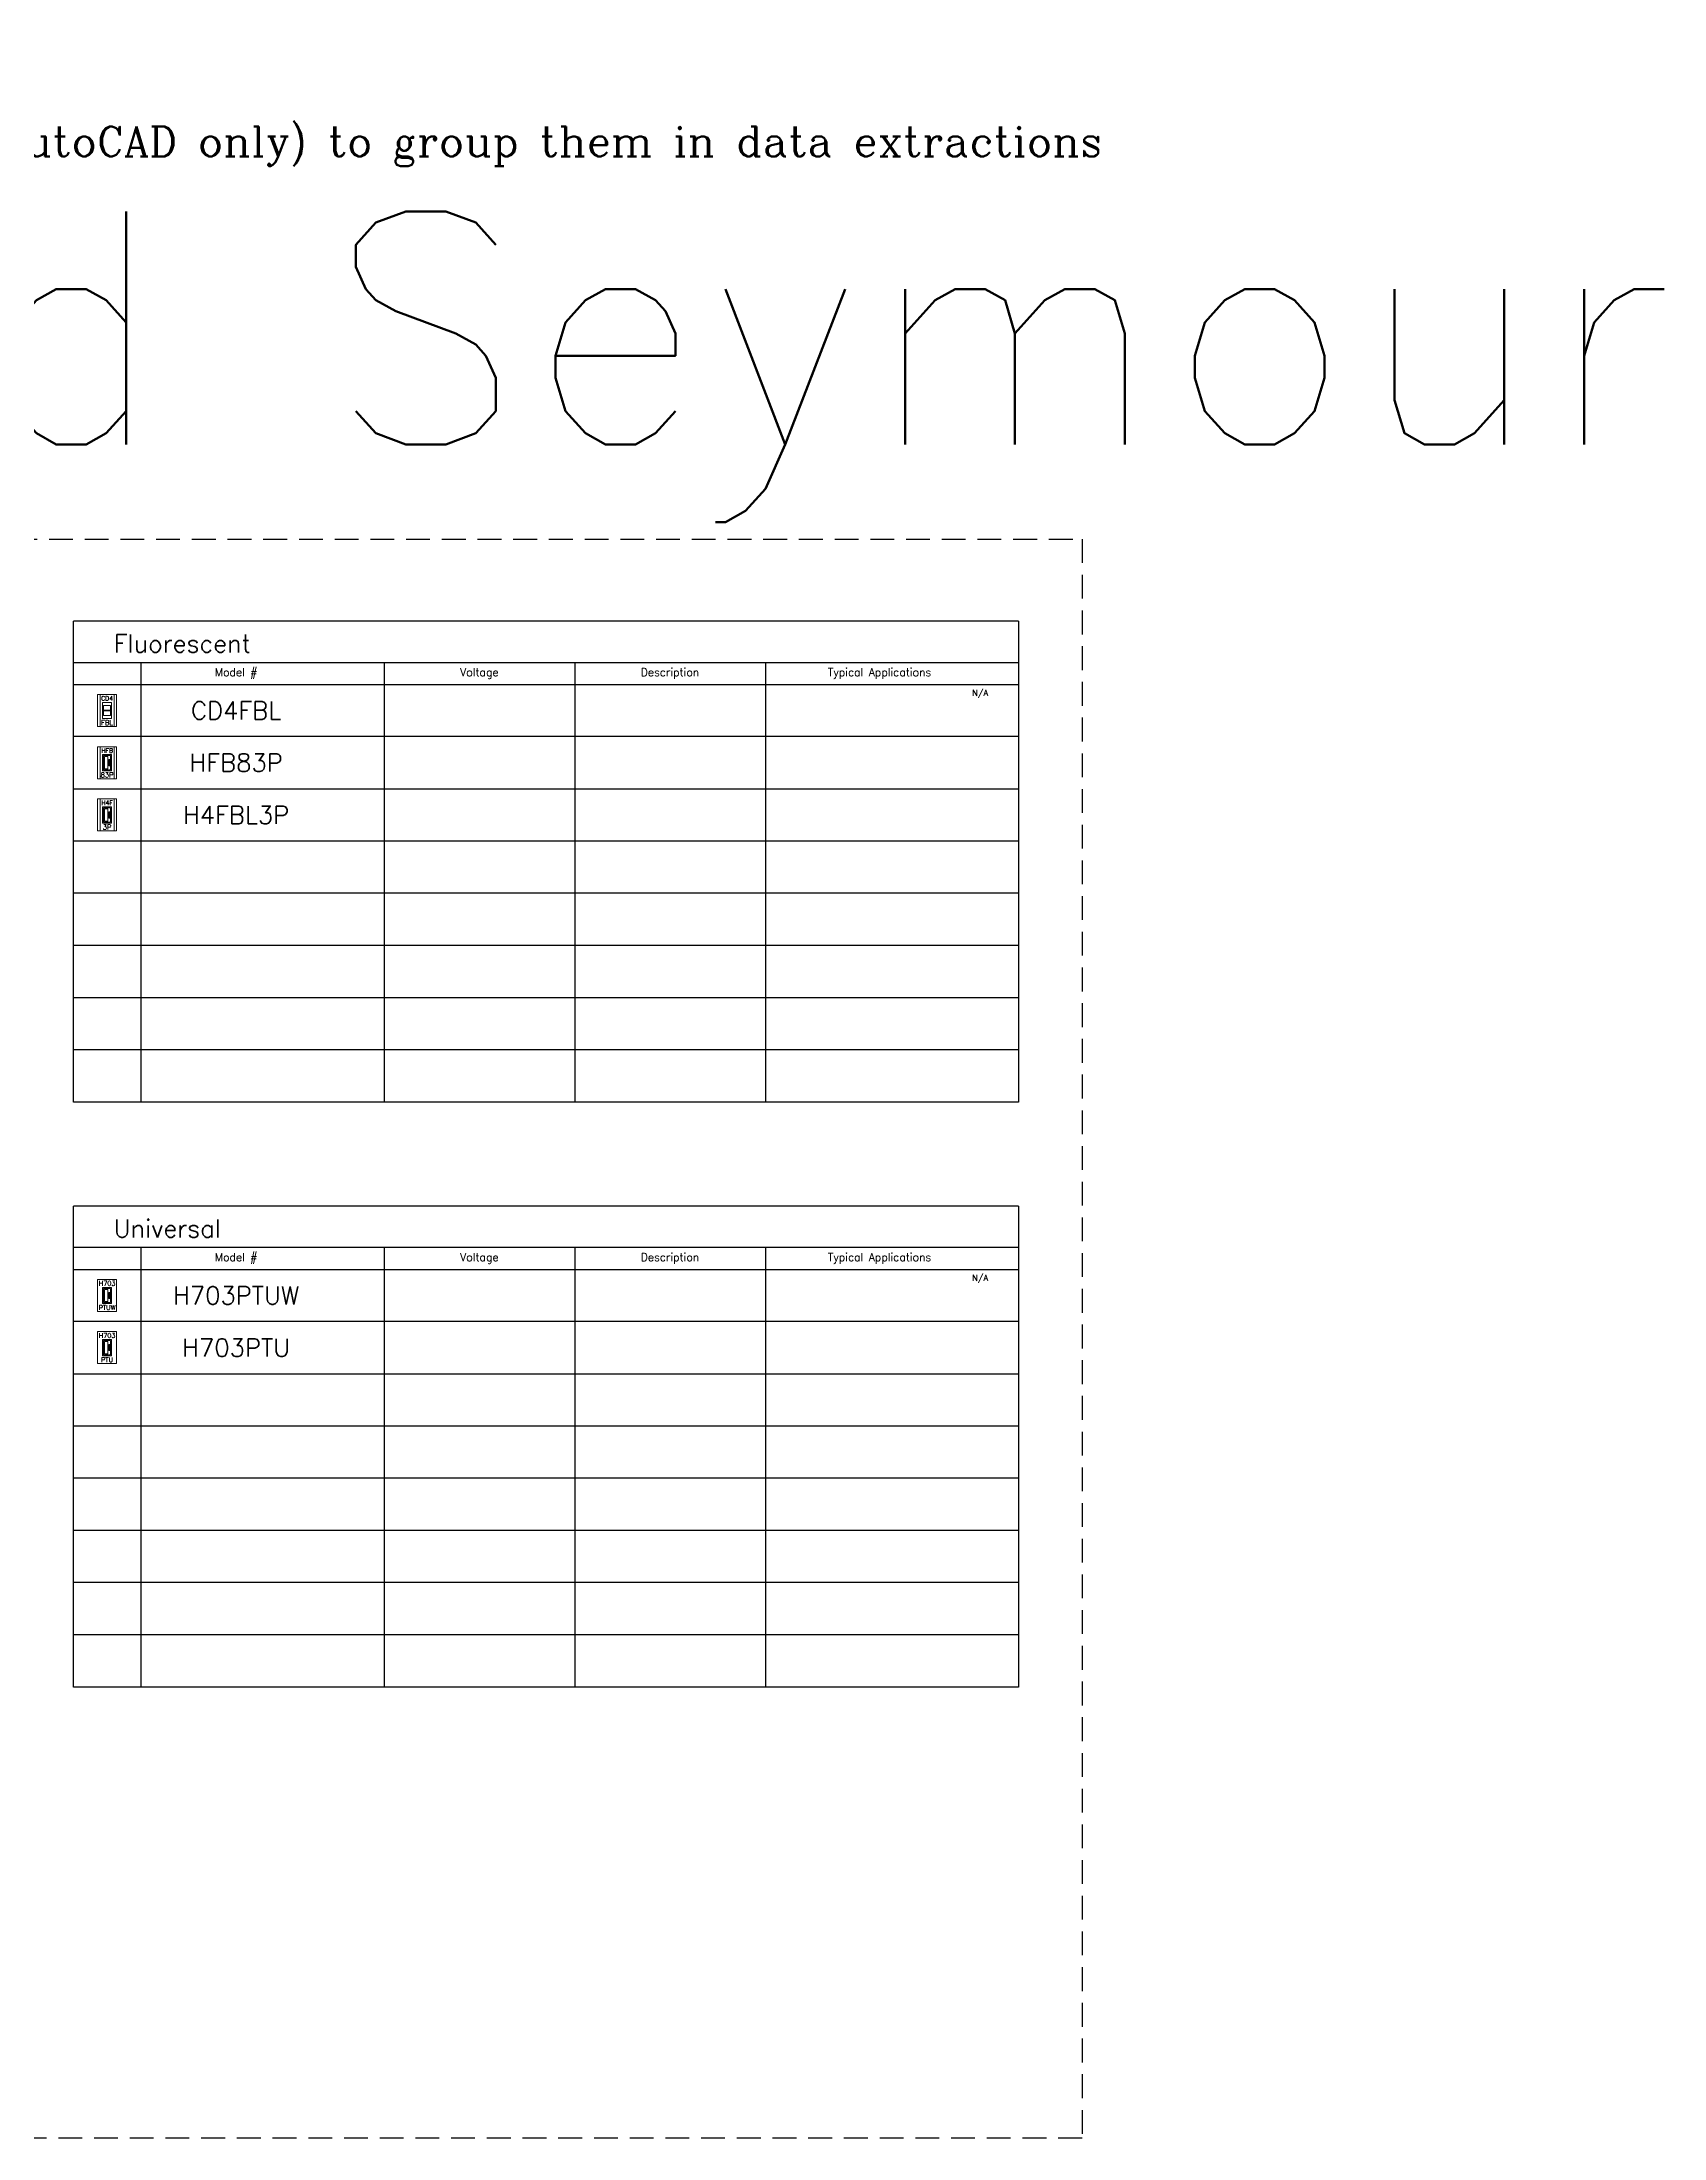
# Model space of a CAD drawing. Header units: inches. Extents: x -13775 to 9910, y -4933 to 5507.
# Drawn here: x -12240 to -10604, y -232 to 1881 of the extents above; entities that cross this region are included whole.
import ezdxf
from ezdxf.enums import TextEntityAlignment as Align

# ---------------------------------------------------------------- set-up
doc = ezdxf.new("R2010")
doc.units = ezdxf.units.IN
doc.header["$LTSCALE"] = 48
doc.header["$MEASUREMENT"] = 0
doc.linetypes.add('DASHED', pattern=[0.75, 0.5, -0.25])
doc.layers.add('Boxes', color=7, linetype='Continuous')
doc.layers.add('Text', color=7, linetype='Continuous')
doc.layers.add('WATTSTOPPER', color=160, linetype='Continuous', lineweight=0)
doc.styles.add('ROMANC', font='COMPLEX.SHX')
doc.styles.add('ROMANS', font='ROMANS')

# ---------------------------------------------------------------- blocks, each defined once
blk = doc.blocks.new('*U525')
blk.add_wipeout([(-9.6, 0), (9.6, 0), (9.6, 32.3), (-9.6, 32.3)])
blk.add_wipeout([(-9.6, 0), (9.6, 0), (9.6, 32.3), (-9.6, 32.3)])
at = {"lineweight": 0}
for points in [[(-9.6, 0), (9.6, 0), (9.6, 32.3), (-9.6, 32.3)], [(-4.6, 8), (4.6, 8), (4.6, 24.3), (-4.6, 24.3)], [(-3.6, 9), (3.6, 9), (3.6, 23.3), (-3.6, 23.3)], [(-2.6, 10), (0.6, 10), (0.6, 22.3), (-2.6, 22.3)], [(2.6, 13.1), (1.6, 13.1), (1.6, 19.3), (2.6, 19.3)]]:
    blk.add_lwpolyline(points, close=True, dxfattribs=at)
at = {"style": 'ROMANC'}
for s, p in [('H703', (0, 28.4)), ('PTUW', (0, 3.9))]:
    blk.add_text(s, height=4.75, dxfattribs=at).set_placement(p, align=Align.MIDDLE_CENTER)
blk = doc.blocks.new('*U527')
blk.add_wipeout([(-9.6, 0), (9.6, 0), (9.6, 32.3), (-9.6, 32.3)])
blk.add_wipeout([(-9.6, 0), (9.6, 0), (9.6, 32.3), (-9.6, 32.3)])
for p, q in [((-7.1, 32.3), (-7.1, 0)), ((7.1, 32.3), (7.1, 0))]:
    blk.add_line(p, q)
at = {"lineweight": 0}
for points in [[(-9.6, 0), (9.6, 0), (9.6, 32.3), (-9.6, 32.3)], [(-4.6, 8), (4.6, 8), (4.6, 24.3), (-4.6, 24.3)], [(-3.6, 11), (3.6, 11), (3.6, 21.3), (-3.6, 21.3)], [(3.1, 16.7), (3.1, 15.7), (-3.1, 15.7), (-3.1, 16.7)]]:
    blk.add_lwpolyline(points, close=True, dxfattribs=at)
at = {"style": 'ROMANC'}
for s, height, p in [('CD4', 4.5, (0, 28.4)), ('FBL', 5, (0, 3.9))]:
    blk.add_text(s, height=height, dxfattribs=at).set_placement(p, align=Align.MIDDLE_CENTER)
blk = doc.blocks.new('*U526')
blk.add_wipeout([(-9.6, 0), (9.6, 0), (9.6, 32.3), (-9.6, 32.3)])
blk.add_wipeout([(-9.6, 0), (9.6, 0), (9.6, 32.3), (-9.6, 32.3)])
at = {"lineweight": 0}
for points in [[(-9.6, 0), (9.6, 0), (9.6, 32.3), (-9.6, 32.3)], [(-4.6, 8), (4.6, 8), (4.6, 24.3), (-4.6, 24.3)], [(-3.6, 9), (3.6, 9), (3.6, 23.3), (-3.6, 23.3)], [(-2.6, 10), (0.6, 10), (0.6, 22.3), (-2.6, 22.3)], [(2.6, 13.1), (1.6, 13.1), (1.6, 19.3), (2.6, 19.3)]]:
    blk.add_lwpolyline(points, close=True, dxfattribs=at)
at = {"style": 'ROMANC'}
for s, p in [('H703', (0, 28.4)), ('PTU', (0, 3.9))]:
    blk.add_text(s, height=4.75, dxfattribs=at).set_placement(p, align=Align.MIDDLE_CENTER)
blk = doc.blocks.new('*U530')
blk.add_wipeout([(-9.6, 0), (9.6, 0), (9.6, 32.3), (-9.6, 32.3)])
blk.add_wipeout([(-9.6, 0), (9.6, 0), (9.6, 32.3), (-9.6, 32.3)])
for p, q in [((-7.1, 32.3), (-7.1, 0)), ((7.1, 32.3), (7.1, 0))]:
    blk.add_line(p, q)
at = {"lineweight": 0}
for points in [[(-9.6, 0), (9.6, 0), (9.6, 32.3), (-9.6, 32.3)], [(-4.6, 8), (4.6, 8), (4.6, 24.3), (-4.6, 24.3)], [(-3.6, 9), (3.6, 9), (3.6, 23.3), (-3.6, 23.3)], [(-2.6, 10), (0.6, 10), (0.6, 22.3), (-2.6, 22.3)], [(2.6, 13.1), (1.6, 13.1), (1.6, 19.3), (2.6, 19.3)]]:
    blk.add_lwpolyline(points, close=True, dxfattribs=at)
at = {"style": 'ROMANC'}
for s, height, p in [('HFB', 4.5, (0, 28.4)), ('83P', 5, (0, 3.9))]:
    blk.add_text(s, height=height, dxfattribs=at).set_placement(p, align=Align.MIDDLE_CENTER)
blk = doc.blocks.new('*U531')
blk.add_wipeout([(-9.6, 0), (9.6, 0), (9.6, 32.3), (-9.6, 32.3)])
blk.add_wipeout([(-9.6, 0), (9.6, 0), (9.6, 32.3), (-9.6, 32.3)])
for p, q in [((-7.1, 32.3), (-7.1, 0)), ((7.1, 32.3), (7.1, 0))]:
    blk.add_line(p, q)
at = {"lineweight": 0}
for points in [[(-9.6, 0), (9.6, 0), (9.6, 32.3), (-9.6, 32.3)], [(-4.6, 8), (4.6, 8), (4.6, 24.3), (-4.6, 24.3)], [(-3.6, 9), (3.6, 9), (3.6, 23.3), (-3.6, 23.3)], [(-2.6, 10), (0.6, 10), (0.6, 22.3), (-2.6, 22.3)], [(2.6, 13.1), (1.6, 13.1), (1.6, 19.3), (2.6, 19.3)]]:
    blk.add_lwpolyline(points, close=True, dxfattribs=at)
at = {"style": 'ROMANC'}
for s, height, p in [('H4F', 4.5, (0, 28.4)), ('3P', 5, (0, 3.9))]:
    blk.add_text(s, height=height, dxfattribs=at).set_placement(p, align=Align.MIDDLE_CENTER)

msp = doc.modelspace()

# ---------------------------------------------------------------- linework, layer by layer
at = {"layer": 'Boxes', "color": 2}
for p, q in [((-12139.9, 1255.6), (-12139.9, 812.4)), ((-11894.7, 1255.6), (-11894.7, 812.4)), ((-11702.5, 1255.6), (-11702.5, 812.4)), ((-11510.3, 1255.6), (-11510.3, 812.4)), ((-12139.9, 665.8), (-12139.9, 222.6)), ((-11894.7, 665.8), (-11894.7, 222.6)), ((-11702.5, 665.8), (-11702.5, 222.6)), ((-11510.3, 665.8), (-11510.3, 222.6))]:
    msp.add_line(p, q, dxfattribs=at)
at = {"layer": 'Boxes', "color": 1, "linetype": 'DASHED'}
msp.add_lwpolyline([(-13636.4, 1380.1), (-11191, 1380.1), (-11191, -232.2), (-13636.4, -232.2)], close=True, dxfattribs=at)
at = {"layer": 'Boxes', "color": 2}
for points in [[(-11255.2, 1297.4), (-11255.2, 812.4), (-12207.9, 812.4), (-12207.9, 1297.4)], [(-11255.2, 1297.4), (-12207.9, 1297.4)], [(-12207.9, 1255.6), (-11255.2, 1255.6)], [(-11255.2, 1181), (-12207.9, 1181)], [(-11255.2, 1075.7), (-12207.9, 1075.7)], [(-11255.2, 1023), (-12207.9, 1023)], [(-11255.2, 970.4), (-12207.9, 970.4)], [(-11255.2, 917.7), (-12207.9, 917.7)], [(-11255.2, 865), (-12207.9, 865)], [(-11255.2, 707.6), (-11255.2, 222.6), (-12207.9, 222.6), (-12207.9, 707.6)], [(-11255.2, 707.6), (-12207.9, 707.6)], [(-11255.2, 665.8), (-12207.9, 665.8)], [(-11255.2, 591.2), (-12207.9, 591.2)], [(-11255.2, 485.8), (-12207.9, 485.8)], [(-11255.2, 433.2), (-12207.9, 433.2)], [(-11255.2, 380.5), (-12207.9, 380.5)], [(-11255.2, 327.9), (-12207.9, 327.9)], [(-11255.2, 275.2), (-12207.9, 275.2)]]:
    msp.add_lwpolyline(points, dxfattribs=at)

# ---------------------------------------------------------------- texts
at = {"layer": 'Text', "insert": (-13777.1, 1881.5), "char_height": 51.25, "attachment_point": 1, "style": 'ROMANC'}
msp.add_mtext_dynamic_manual_height_columns('Pass and Seymour\\P{\\H0.58537x;Use PS- prefix on all Pass and Seymour blocks names (inside of AutoCAD only) to group them in data extractions}', width=8143.024, gutter_width=1025, heights=[0], dxfattribs=at)
at = {"layer": 'Text', "color": 3, "insert": (-12094.2, 1553.9), "char_height": 234.903, "attachment_point": 5, "style": 'ROMANS'}
msp.add_mtext('Pass and Seymour', dxfattribs=at)
at = {"layer": 'Text', "color": 2, "style": 'ROMANS'}
for s, insert, char_height, attachment_point in [('Fluorescent', (-12167.2, 1274.8), 18, 4), ('Model #', (-12043.8, 1244.6), 8, 5), ('Voltage', (-11798.6, 1244.6), 8, 5), ('Description', (-11606.4, 1244.6), 8, 5), ('Typical Applications', (-11395.1, 1244.6), 8, 5), ('N/A', (-11285.8, 1228.1), 6, 3), ('CD4FBL', (-12043.8, 1207.3), 18, 5), ('HFB83P', (-12043.8, 1154.7), 18, 5), ('H4FBL3P', (-12043.8, 1102), 18, 5), ('Universal', (-12167.2, 685), 18, 4), ('Model #', (-12043.8, 654.8), 8, 5), ('Voltage', (-11798.6, 654.8), 8, 5), ('Description', (-11606.4, 654.8), 8, 5), ('Typical Applications', (-11395.1, 654.8), 8, 5), ('N/A', (-11285.8, 638.3), 6, 3), ('H703PTUW', (-12043.8, 617.5), 18, 5), ('H703PTU', (-12043.8, 564.8), 18, 5)]:
    msp.add_mtext(s, dxfattribs=dict(at, insert=insert, char_height=char_height, attachment_point=attachment_point))

# ---------------------------------------------------------------- next in the draw order: block references
at = {"layer": 'WATTSTOPPER'}
for name, p in [('*U527', (-12173.9, 1191.1)), ('*U530', (-12173.9, 1138.5)), ('*U531', (-12173.9, 1085.8)), ('*U525', (-12173.9, 601.3)), ('*U526', (-12173.9, 548.7))]:
    msp.add_blockref(name, p, dxfattribs=at)

# ---------------------------------------------------------------- next in the draw order: linework, layer by layer
at = {"layer": 'Boxes', "color": 2}
for points in [[(-12207.9, 1233.6), (-11255.2, 1233.6)], [(-12207.9, 1128.3), (-11255.2, 1128.3)], [(-12207.9, 643.8), (-11255.2, 643.8)], [(-12207.9, 538.5), (-11255.2, 538.5)]]:
    msp.add_lwpolyline(points, dxfattribs=at)

doc.saveas('drawing.dxf')
